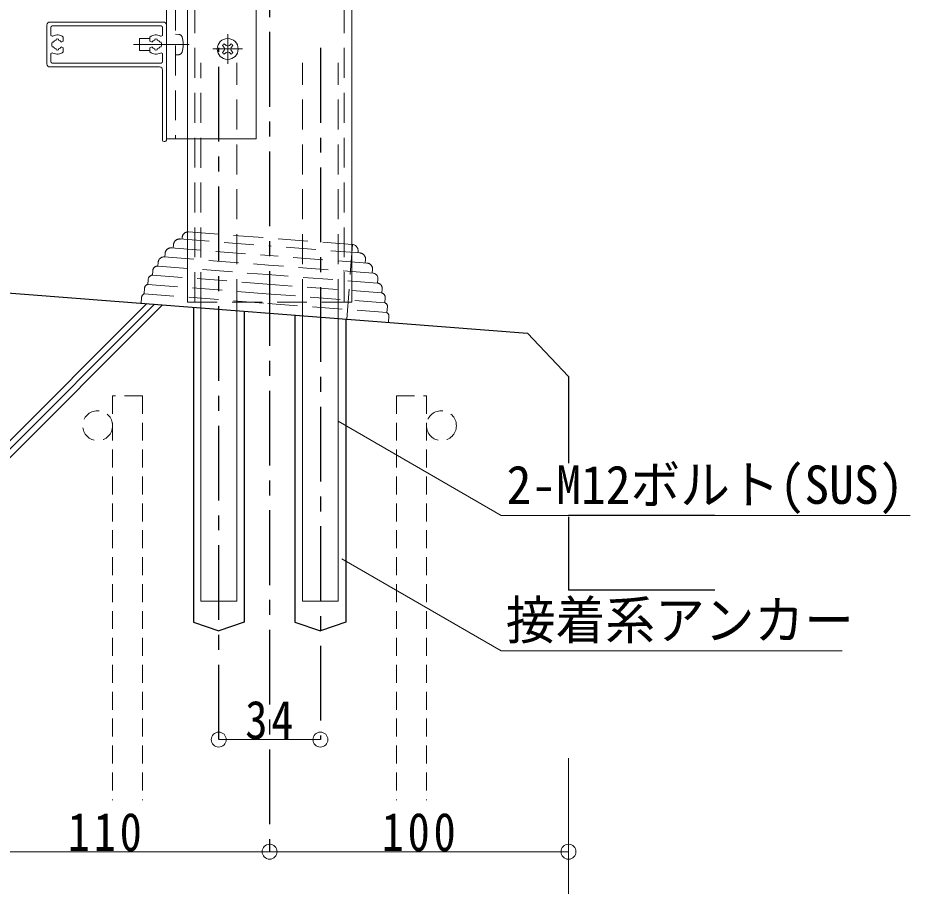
# Model space of a CAD drawing. Units: millimetres at full size, sheet at 1:5. Extents: x -1050 to 1050, y -742 to 742.
# Drawn here: x -664.2 to -365.7, y -423.3 to -132.9 of the extents above; entities that cross this region are included whole.
import ezdxf
from ezdxf.enums import TextEntityAlignment as Align

# ---------------------------------------------------------------- set-up
doc = ezdxf.new("R2010")
doc.units = ezdxf.units.MM
doc.header["$LTSCALE"] = 5
for name, pattern in [('CHAIN1', [8, 5, -1, 1, -1]), ('DASHED1', [1.8, 1.2, -0.6]), ('DASHED2', [3, 2, -1])]:
    doc.linetypes.add(name, pattern=pattern)
doc.layers.add('0-0_通り芯', color=7, linetype='CHAIN1')
doc.layers.add('0-1_躯体', color=134, linetype='Continuous')
for name, color, linetype, lineweight in [('0-3_寸法', 54, 'Continuous', 20), ('0-4_手摺部材', 92, 'Continuous', 20), ('0-5_手すり子', 12, 'Continuous', 20), ('0-8_その他', 11, 'DASHED1', 20), ('0-9_文字', 3, 'Continuous', 20), ('0-A_支柱', 6, 'Continuous', 20), ('0-B_足元', 4, 'Continuous', 20)]:
    doc.layers.add(name, color=color, linetype=linetype, lineweight=lineweight)
doc.styles.add('ＭＳ ゴシック', font='')
doc.styles.get('ＭＳ ゴシック').set_extended_font_data('MS Gothic')

# ---------------------------------------------------------------- blocks, each defined once
blk = doc.blocks.new('dimension_origin')
at = {"color": 0, "linetype": 'Continuous', "lineweight": -2}
blk.add_circle((0, 0), 1.25, dxfattribs=at)

msp = doc.modelspace()

# ---------------------------------------------------------------- linework, layer by layer
at = {"layer": '0-0_通り芯'}
for p, q in [((-580, 502.406), (-580, -411.793)), ((-597, -374.293), (-597, -142.959)), ((-563, -142.959), (-563, -374.293))]:
    msp.add_line(p, q, dxfattribs=at)
at = {"layer": '0-1_躯体'}
for p, q in [((-690, -297.4), (-621.061, -228.461)), ((-690, -300.2), (-618.462, -228.663)), ((-690, -303), (-615.864, -228.864)), ((-605.5, -229.667), (-605.5, -335.011)), ((-588.5, -230.984), (-588.5, -335.011)), ((-571.5, -232.3), (-571.5, -335.011)), ((-554.5, -233.617), (-554.5, -335.011)), ((-480, -252.899), (-493.689, -238.328)), ((-480, -252.899), (-480, -281.856)), ((-480, -299.283), (-431.048, -299.283)), ((-480, -299.78), (-480, -324.283)), ((-431.048, -324.283), (-480, -324.283)), ((-605.5, -335.011), (-597, -337.959)), ((-588.5, -335.011), (-597, -337.959)), ((-571.5, -335.011), (-563, -337.959)), ((-554.5, -335.011), (-563, -337.959))]:
    msp.add_line(p, q, dxfattribs=at)
msp.add_lwpolyline([(-690, -244.283), (-675, -239.283), (-675, -224.283), (-493.689, -238.328)], dxfattribs=at)
at = {"layer": '0-3_寸法'}
for p, q in [((-597, -374.293), (-563, -374.293)), ((-480, -380.459), (-480, -449.293)), ((-480, -380.459), (-480, -449.293)), ((-690, -411.793), (-580, -411.793)), ((-690, -411.793), (-580, -411.793)), ((-580, -411.793), (-480, -411.793)), ((-580, -411.793), (-480, -411.793))]:
    msp.add_line(p, q, dxfattribs=at)
at = {"layer": '0-4_手摺部材'}
for p, q in [((-614.5, 157.854), (-614.5, -173.293)), ((-584.5, 157.854), (-584.5, -173.293)), ((-623.5, -139.793), (-623.5, -143.793)), ((-620, -139.793), (-623.5, -139.793)), ((-595.195, -142.747), (-595.766, -142.157)), ((-595.195, -142.747), (-594.997, -143.293)), ((-594.545, -142.097), (-595.136, -141.527)), ((-594.545, -142.097), (-594, -142.296)), ((-593.455, -142.097), (-594, -142.296)), ((-593.455, -142.097), (-592.864, -141.527)), ((-592.805, -142.747), (-593.003, -143.293)), ((-592.805, -142.747), (-592.234, -142.157)), ((-623.5, -143.793), (-620, -143.793)), ((-595.195, -143.838), (-595.766, -144.429)), ((-595.195, -143.838), (-594.997, -143.293)), ((-594.545, -144.488), (-595.136, -145.059)), ((-594.545, -144.488), (-594, -144.29)), ((-593.455, -144.488), (-594, -144.29)), ((-593.455, -144.488), (-592.864, -145.059)), ((-592.805, -143.838), (-593.003, -143.293)), ((-592.805, -143.837), (-592.234, -144.429)), ((-614.5, -173.293), (-584.5, -173.293))]:
    msp.add_line(p, q, dxfattribs=at)
at = {"layer": '0-4_手摺部材', "linetype": 'DASHED2'}
msp.add_line((-611.5, 157.854), (-611.5, -173.293), dxfattribs=at)
at = {"layer": '0-4_手摺部材', "linetype": 'DASHED1'}
for p, q in [((-610.381, -138.391), (-611.5, -138.293)), ((-610.381, -145.195), (-611.5, -145.293))]:
    msp.add_line(p, q, dxfattribs=at)
at = {"layer": '0-4_手摺部材', "linetype": 'CHAIN1'}
for p, q in [((-594, -138.293), (-594, -148.293)), ((-625.5, -141.793), (-606.9, -141.793)), ((-589, -143.293), (-599, -143.293))]:
    msp.add_line(p, q, dxfattribs=at)
at = {"layer": '0-4_手摺部材'}
msp.add_circle((-594, -143.293), 3.5, dxfattribs=at)
at = {"layer": '0-4_手摺部材', "linetype": 'DASHED1'}
for centre, radius, start, end in [((-610.494, -139.686), 1.3, 15.88085, 85), ((-617.9, -141.793), 9, 344.11915, 15.88085), ((-610.494, -143.9), 1.3, 275, 344.11915)]:
    msp.add_arc(centre, radius, start, end, dxfattribs=at)
at = {"layer": '0-4_手摺部材'}
for start, end in [(122.7575, 147.2425), (32.7575, 57.2425), (212.7575, 237.2425), (302.7575, 327.25393)]:
    msp.add_arc((-594, -143.293), 2.1, start, end, dxfattribs=at)
at = {"layer": '0-5_手すり子'}
for p, q in [((-615.5, -134.293), (-653.5, -134.293)), ((-654.5, -135.293), (-654.5, -148.293)), ((-653.2, -136.093), (-653.2, -138.507)), ((-616.3, -135.593), (-652.7, -135.593)), ((-615.8, -138.507), (-615.8, -136.093)), ((-614.5, -173.793), (-614.5, -135.293)), ((-651.388, -140.344), (-651.388, -139.984)), ((-650.612, -140.344), (-650.612, -139.984)), ((-649, -139.295), (-649, -140.638)), ((-620, -139.295), (-620, -140.638)), ((-618.388, -140.344), (-618.388, -139.984)), ((-617.612, -140.344), (-617.612, -139.984)), ((-652.299, -141.043), (-652.691, -141.043)), ((-652.299, -142.543), (-652.691, -142.543)), ((-651.388, -143.242), (-651.388, -143.602)), ((-650.612, -143.242), (-650.612, -143.602)), ((-649.701, -141.043), (-649, -140.638)), ((-649.701, -142.543), (-649, -142.948)), ((-649, -144.291), (-649, -142.948)), ((-619.299, -141.043), (-620, -140.638)), ((-619.299, -142.543), (-620, -142.948)), ((-620, -144.291), (-620, -142.948)), ((-618.388, -143.242), (-618.388, -143.602)), ((-617.612, -143.242), (-617.612, -143.602)), ((-616.701, -141.043), (-616.309, -141.043)), ((-616.701, -142.543), (-616.309, -142.543)), ((-653.2, -145.079), (-653.2, -147.493)), ((-615.8, -147.493), (-615.8, -145.079)), ((-652.7, -147.993), (-616.3, -147.993)), ((-653.5, -149.293), (-616.8, -149.293)), ((-615.8, -150.293), (-615.8, -173.793)), ((-615.3, -174.293), (-615, -174.293))]:
    msp.add_line(p, q, dxfattribs=at)
for centre, radius, start, end in [((-653.5, -135.293), 1, 90, 180), ((-615.5, -135.293), 1, 0, 90), ((-652.7, -136.093), 0.5, 90, 180), ((-616.3, -136.093), 0.5, 0, 90), ((-652.7, -138.507), 0.5, 180, 297.35223), ((-651, -141.793), 3.2, 51.31781, 117.35223), ((-651, -141.793), 1.85, 77.88624, 102.11372), ((-618, -141.793), 3.2, 62.64777, 128.68219), ((-618, -141.793), 1.85, 77.88628, 102.11376), ((-616.3, -138.507), 0.5, 242.64777, 360), ((-651, -141.793), 1.85, 156.08338, 203.91649), ((-651, -141.793), 1.5, 104.99996, 149.99997), ((-651, -141.793), 1.5, 210.00004, 255.00001), ((-651, -141.793), 1.5, 29.99996, 74.99999), ((-651, -141.793), 1.5, 285.00004, 330.00003), ((-618, -141.793), 1.5, 105.00001, 150.00004), ((-618, -141.793), 1.5, 209.99997, 254.99996), ((-618, -141.793), 1.5, 30.00003, 75.00004), ((-618, -141.793), 1.5, 284.99999, 329.99996), ((-618, -141.793), 1.85, 336.08351, 23.91662), ((-652.7, -145.079), 0.5, 62.64777, 180), ((-651, -141.793), 3.2, 242.64777, 308.68219), ((-651, -141.793), 1.85, 257.88625, 282.11379), ((-618, -141.793), 3.2, 231.31781, 297.35223), ((-618, -141.793), 1.85, 257.88621, 282.11375), ((-616.3, -145.079), 0.5, 0, 117.35223), ((-653.5, -148.293), 1, 180, 270), ((-652.7, -147.493), 0.5, 180, 270), ((-616.3, -147.493), 0.5, 270, 360), ((-616.8, -150.293), 1, 0, 90), ((-615.3, -173.793), 0.5, 180, 270), ((-615, -173.793), 0.5, 270, 360)]:
    msp.add_arc(centre, radius, start, end, dxfattribs=at)
at = {"layer": '0-8_その他'}
for p, q in [((-632.5, -259.293), (-632.5, -394.568)), ((-622.5, -259.293), (-632.5, -259.293)), ((-622.5, -259.293), (-622.5, -394.568)), ((-537.5, -259.293), (-527.5, -259.293)), ((-537.5, -259.293), (-537.5, -394.568)), ((-527.5, -259.293), (-527.5, -394.568))]:
    msp.add_line(p, q, dxfattribs=at)
for centre in [(-637.5, -269.293), (-522.5, -269.293)]:
    msp.add_circle(centre, 5, dxfattribs=at)
at = {"layer": '0-9_文字'}
for points in [[(-557, -267.827), (-502.5, -299.293), (-365.712, -299.293)], [(-555.77, -313.846), (-502.5, -344.602), (-388.431, -344.602)]]:
    msp.add_lwpolyline(points, dxfattribs=at)
at = {"layer": '0-A_支柱'}
for p, q in [((-607.5, -227.959), (-607.5, 157.854)), ((-552.5, -227.959), (-552.5, 157.854))]:
    msp.add_line(p, q, dxfattribs=at)
at = {"layer": '0-A_支柱', "linetype": 'DASHED2'}
msp.add_line((-607.5, -227.959), (-552.5, -227.959), dxfattribs=at)
at = {"layer": '0-B_足元', "linetype": 'DASHED2'}
for p, q in [((-605, -227.959), (-605, 157.854)), ((-555, -227.959), (-555, 157.854)), ((-603, -227.997), (-603, -147.959)), ((-591, -230.237), (-591, -147.959)), ((-569, -230.237), (-569, -147.959)), ((-557, -230.237), (-557, -147.959)), ((-607.072, -204.47), (-579.654, -206.594)), ((-612.123, -208.692), (-612.216, -209.889)), ((-610.154, -206.839), (-579.855, -209.186)), ((-609.221, -206.309), (-609.267, -206.908)), ((-552.236, -208.718), (-579.654, -206.594)), ((-554.167, -233.643), (-552.236, -208.718)), ((-614.956, -211.676), (-615.049, -212.875)), ((-612.978, -209.83), (-580.102, -212.377)), ((-549.556, -211.533), (-579.855, -209.186)), ((-550.397, -210.866), (-550.443, -211.464)), ((-617.255, -214.618), (-617.355, -215.91)), ((-615.305, -212.856), (-580.349, -215.563)), ((-547.227, -214.923), (-580.102, -212.377)), ((-547.896, -213.668), (-547.989, -214.865)), ((-619.097, -217.542), (-619.206, -218.949)), ((-617.355, -215.91), (-580.597, -218.757)), ((-545.393, -218.271), (-580.349, -215.563)), ((-545.556, -217.052), (-545.649, -218.252)), ((-620.598, -220.419), (-620.725, -222.07)), ((-619.206, -218.949), (-580.842, -221.921)), ((-543.838, -221.605), (-580.597, -218.757)), ((-543.738, -220.314), (-543.838, -221.605)), ((-621.794, -223.146), (-621.952, -225.183)), ((-620.725, -222.068), (-581.091, -225.138)), ((-542.477, -224.893), (-580.842, -221.921)), ((-542.368, -223.486), (-542.477, -224.893)), ((-622.812, -226.393), (-622.961, -228.314)), ((-621.952, -225.183), (-581.338, -228.329)), ((-541.456, -228.209), (-581.091, -225.138)), ((-541.329, -226.559), (-541.457, -228.211)), ((-540.724, -231.475), (-581.338, -228.329)), ((-540.566, -229.438), (-540.724, -231.475)), ((-540.06, -232.804), (-540.209, -234.724))]:
    msp.add_line(p, q, dxfattribs=at)
at = {"layer": '0-B_足元'}
for p, q in [((-603, -327.959), (-603, -227.997)), ((-591, -230.237), (-591, -327.959)), ((-569, -230.237), (-569, -327.959)), ((-557, -327.959), (-557, -230.237)), ((-591, -327.959), (-603, -327.959)), ((-569, -327.959), (-557, -327.959))]:
    msp.add_line(p, q, dxfattribs=at)
at = {"layer": '0-B_足元', "linetype": 'DASHED2'}
for centre, radius, start, end in [((-607.227, -206.464), 2, 85.57037, 175.57037), ((-610.086, -208.893), 2.047, 82.13172, 174.36668), ((-552.391, -210.712), 2, 355.57037, 85.57037), ((-613.005, -211.784), 1.954, 82.14105, 176.8256), ((-549.94, -213.553), 2.047, 356.77406, 89.00903), ((-615.395, -214.716), 1.862, 87.21512, 177.00937), ((-547.5, -216.858), 1.954, 354.31514, 88.9997), ((-617.436, -217.569), 1.661, 87.19312, 179.061), ((-619.117, -220.427), 1.48, 93.44582, 179.68258), ((-545.591, -220.123), 1.862, 354.13138, 83.92563), ((-620.588, -223.272), 1.212, 96.49139, 174.0318), ((-544.013, -223.257), 1.661, 352.07974, 83.94762), ((-621.363, -226.513), 1.455, 113.90662, 175.28093), ((-542.792, -226.339), 1.48, 351.45817, 77.69492), ((-541.777, -229.377), 1.212, 357.10894, 74.64935), ((-541.511, -232.699), 1.455, 355.85981, 57.23412)]:
    msp.add_arc(centre, radius, start, end, dxfattribs=at)

# ---------------------------------------------------------------- block references
at = {"layer": '0-3_寸法', "xscale": 2, "yscale": 2, "rotation": 180}
for p in [(-597, -374.293), (-580, -411.793), (-580, -411.793)]:
    msp.add_blockref('dimension_origin', p, dxfattribs=at)
at = {"layer": '0-3_寸法', "xscale": 2, "yscale": 2}
for p in [(-563, -374.293), (-580, -411.793), (-580, -411.793), (-480, -411.793), (-480, -411.793)]:
    msp.add_blockref('dimension_origin', p, dxfattribs=at)

# ---------------------------------------------------------------- texts
at = {"layer": '0-3_寸法', "char_height": 12.83, "attachment_point": 7, "style": 'ＭＳ ゴシック'}
for s, insert in [('\\T1.17;\\W0.85;34', (-588.125, -374.293)), ('\\T1.17;\\W0.85;110', (-647.5, -411.793)), ('\\T1.17;\\W0.85;110', (-647.5, -411.793)), ('\\T1.17;\\W0.85;100', (-542.5, -411.793)), ('\\T1.17;\\W0.85;100', (-542.5, -411.793))]:
    msp.add_mtext(s, dxfattribs=dict(at, insert=insert))
at = {"layer": '0-9_文字', "style": 'ＭＳ ゴシック', "width": 0.95}
for s, p in [('2-M12ボルト(SUS)', (-500.712, -299.293)), ('接着系アンカー', (-500.931, -344.602))]:
    msp.add_text(s, height=12.83, dxfattribs=at).set_placement(p, align=Align.BOTTOM_LEFT)

doc.saveas('drawing.dxf')
